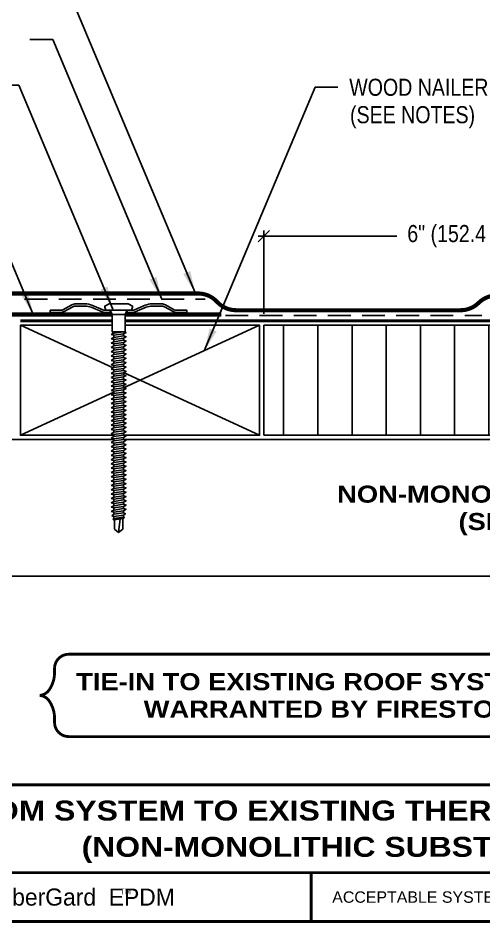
# Model space of a CAD drawing. Header units: inches. Extents: x 99.4 to 119.5, y -159.4 to -142.7.
# Drawn here: x 106.31 to 111.42, y -158.31 to -148.38 of the extents above; entities that cross this region are included whole.
import ezdxf
from ezdxf.enums import TextEntityAlignment as Align

# ---------------------------------------------------------------- set-up
doc = ezdxf.new("R2010")
doc.units = ezdxf.units.IN
doc.header["$MEASUREMENT"] = 0
doc.linetypes.add('HIDDEN', pattern=[0.375, 0.25, -0.125])
doc.layers.get('0').update_dxf_attribs({"linetype": 'CONTINUOUS'})
doc.layers.get('DEFPOINTS').update_dxf_attribs({"linetype": 'CONTINUOUS'})
for name, color, linetype in [('FSBP-ACCESSORY-FIRESTONE', 7, 'CONTINUOUS'), ('FSBP-ADHESIVE', 1, 'HIDDEN'), ('FSBP-ANNO-NOTE', 7, 'CONTINUOUS'), ('FSBP-INSULATION', 7, 'CONTINUOUS'), ('FSBP-MEMBRANE', 7, 'CONTINUOUS'), ('FSBP-SUBSTRATE-GENERIC', 9, 'CONTINUOUS'), ('FSBP-TTLB', 7, 'CONTINUOUS'), ('FSBP-TTLB-TEXT', 7, 'CONTINUOUS'), ('FSBP-WOOD', 7, 'CONTINUOUS')]:
    doc.layers.add(name, color=color, linetype=linetype)
doc.styles.add('FSBP_ARIAL', font='arial.ttf')
doc.styles.add('FSBP_ARIAL_BOLD', font='')
doc.styles.add('FSBP_ARIAL_NAR', font='ARIALN.TTF')
doc.styles.add('FSBP_BANKGOTHIC', font='bgothm.ttf')
doc.styles.get('FSBP_ARIAL_BOLD').set_extended_font_data('Arial Black')
doc.dimstyles.new('FSBP-DIM', dxfattribs={"dimtxt": 0.1875, "dimasz": 0.125, "dimexe": 0.0625, "dimexo": 0.125, "dimgap": 0.125, "dimtad": 0, "dimdec": 0, "dimzin": 1, "dimdsep": 46, "dimlunit": 4, "dimtxsty": 'FSBP_ARIAL_NAR', "dimblk": 'OBLIQUE', "dimcen": 0.09375, "dimdle": 0.0625, "dimclrd": 256, "dimclre": 256, "dimclrt": 256, "dimadec": 0, "dimazin": 0, "dimtfac": 1, "dimtdec": 0, "dimtmove": 1, "dimatfit": 3, "dimfxl": 0, "dimtolj": 1, "dimtzin": 0, "dimlwd": -1, "dimlwe": -1, "dimarcsym": 0})
doc.dimstyles.new('FSBP-LEADER', dxfattribs={"dimtxt": 0.1875, "dimasz": 0.25, "dimexe": 0.0625, "dimexo": 0.125, "dimgap": 0.125, "dimtad": 0, "dimtih": 1, "dimtoh": 1, "dimdec": 4, "dimzin": 0, "dimdsep": 46, "dimlunit": 4, "dimtxsty": 'FSBP_ARIAL_NAR', "dimcen": 0.09375, "dimclrd": 256, "dimclre": 256, "dimclrt": 256, "dimadec": 0, "dimazin": 0, "dimtfac": 1, "dimtdec": 4, "dimtofl": 0, "dimtmove": 0, "dimatfit": 3, "dimfxl": 0, "dimtolj": 1, "dimtzin": 0, "dimlwd": -1, "dimlwe": -1, "dimarcsym": 0})

# ---------------------------------------------------------------- blocks, each defined once
blk = doc.blocks.new('TTLB-EPDM_2')
at = {"layer": 'FSBP-TTLB', "const_width": 0.03125}
for points in [[(0, 0), (0, -1.5), (20, -1.5), (20, 0), (0, 0)], [(4.825208527206769, -0.9643749050531198), (15.84028770518938, -0.9643749050531198)]]:
    blk.add_lwpolyline(points, dxfattribs=at)
at = {"layer": 'FSBP-TTLB-TEXT', "const_width": 0.03125}
blk.add_lwpolyline([(10.06152282927678, -0.9643749050531198), (10.06152282927678, -1.5)], dxfattribs=at)
at = {"layer": 'FSBP-TTLB-TEXT', "style": 'FSBP_BANKGOTHIC'}
for s, height, p in [('RubberGard  EPDM', 0.1875, (7.443365678241776, -1.23218745252656)), ('TM', 0.0625, (8.023397742165457, -1.169706269210366))]:
    blk.add_text(s, height=height, dxfattribs=at).set_placement(p, align=Align.MIDDLE_CENTER)
at = {"layer": 'FSBP-TTLB-TEXT', "style": 'FSBP_ARIAL'}
blk.add_text('ACCEPTABLE SYSTEMS:', height=0.125, dxfattribs=at).set_placement((10.29281281591562, -1.23218745252656), align=Align.MIDDLE_LEFT)
at = {"layer": 'FSBP-TTLB-TEXT'}
for tag, height, style, p in [('MAXIMUM_WARRANTY', 0.1875, 'FSBP_ARIAL_BOLD', (18.03987100774941, 0.2240244307510579)), ('ACCPT_SYSTEMS', 0.21875, 'FSBP_ARIAL', (12.49438170418193, -1.23218745252656))]:
    blk.add_attdef(tag, text='', height=height, dxfattribs=dict(at, style=style)).set_placement(p, align=Align.MIDDLE_LEFT)
for tag, height, style, p in [('DETAIL_DESCP_LINE_1', 0.21875, 'FSBP_ARIAL_BOLD', (10.33118450231211, -0.2831249841755152)), ('DETAIL_DESCP_LINE_2', 0.21875, 'FSBP_ARIAL_BOLD', (10.33118450231211, -0.6812499208775904)), ('ISSUE_REV_DATE', 0.21875, 'FSBP_ARIAL', (16.84069633627263, -0.7282559425942452)), ('DETAIL_NUMBER', 0.4375, 'FSBP_ARIAL', (18.91941590748775, -0.8931630692489421))]:
    blk.add_attdef(tag, text='', height=height, dxfattribs=dict(at, style=style)).set_placement(p, align=Align.MIDDLE_CENTER)
blk = doc.blocks.new('FSBP_AP_FASTENER_01')
at = {"layer": 'FSBP-ACCESSORY-FIRESTONE'}
for p, q in [((-0.125, 0.04849224421338505), (-0.09375, -0.01400775578661495)), ((0.09375, -0.01400775578661495), (0.125, 0.04849224421338505)), ((-0.09375, -0.01400775578661495), (-0.09375, -0.264007755786615)), ((-0.09375, -0.01400775578661495), (0.09375, -0.01400775578661495)), ((0.09375, -0.01400775578661495), (0.09375, -0.264007755786615)), ((-0.09375, -0.264007755786615), (-0.0703125, -0.2840970415008996)), ((-0.0703125, -0.3156643085181585), (-0.0703125, -0.3472315755354103)), ((-0.0703125, -0.3787988425526763), (-0.0703125, -0.410366109569928)), ((0.0703125, -0.2955750228038667), (0.0703125, -0.3271422898211327)), ((0.0703125, -0.3587095568383845), (0.0703125, -0.3902768238556433)), ((-0.0703125, -0.4419333765871798), (-0.0703125, -0.4735006436044458)), ((-0.0703125, -0.5050679106216975), (-0.0703125, -0.5366351776389564)), ((0.0703125, -0.4218440908729022), (0.0703125, -0.453411357890154)), ((0.0703125, -0.4849786249074128), (0.0703125, -0.5165458919246717)), ((-0.0703125, -0.5682024446562153), (-0.0703125, -0.599769711673467)), ((-0.0703125, -0.631336978690733), (-0.0703125, -0.6629042457079848)), ((0.0703125, -0.5481131589419235), (0.0703125, -0.5796804259591894)), ((0.0703125, -0.6112476929764412), (0.0703125, -0.6428149599937001)), ((-0.0703125, -0.6944715127252366), (-0.0703125, -0.7260387797425025)), ((-0.0703125, -0.7576060467597543), (-0.0703125, -0.7891733137770132)), ((0.0703125, -0.674382227010959), (0.0703125, -0.7059494940282107)), ((0.0703125, -0.7375167610454696), (0.0703125, -0.7690840280627285)), ((-0.0703125, -0.820740580794272), (-0.0703125, -0.8523078478115238)), ((-0.0703125, -0.8838751148287898), (-0.0703125, -0.9154423818460415)), ((0.0703125, -0.8006512950799802), (0.0703125, -0.8322185620972462)), ((0.0703125, -0.863785829114498), (0.0703125, -0.8953530961317568)), ((-0.0703125, -0.9470096488632933), (-0.0703125, -0.9785769158805593)), ((-0.0703125, -1.010144182897811), (-0.0703125, -1.04171144991507)), ((0.0703125, -0.9269203631490157), (0.0703125, -0.9584876301662675)), ((0.0703125, -0.9900548971835264), (0.0703125, -1.021622164200785)), ((0.0703125, -1.053189431218037), (0.0703125, -1.084756698235303)), ((-0.0703125, -1.073278716932329), (-0.0703125, -1.104845983949581)), ((-0.0703125, -1.136413250966847), (-0.0703125, -1.167980517984098)), ((0.0703125, -1.116323965252555), (0.0703125, -1.147891232269814)), ((0.0703125, -1.179458499287072), (0.0703125, -1.211025766304324)), ((-0.0703125, -1.19954778500135), (-0.0703125, -1.231115052018616)), ((-0.0703125, -1.262682319035868), (-0.0703125, -1.294249586053127)), ((0.0703125, -1.242593033321583), (0.0703125, -1.274160300338842)), ((0.0703125, -1.305727567356094), (0.0703125, -1.33729483437336)), ((-0.0703125, -1.325816853070386), (-0.0703125, -1.357384120087637)), ((-0.0703125, -1.388951387104903), (-0.0703125, -1.420518654122155)), ((-0.0703125, -1.452085921139407), (-0.0703125, -1.483653188156673)), ((0.0703125, -1.368862101390611), (0.0703125, -1.40042936840787)), ((0.0703125, -1.431996635425129), (0.0703125, -1.463563902442381)), ((-0.0703125, -1.515220455173925), (-0.0703125, -1.546787722191183)), ((-0.0703125, -1.578354989208442), (-0.0703125, -1.609922256225694)), ((0.0703125, -1.49513116945964), (0.0703125, -1.526698436476899)), ((0.0703125, -1.558265703494151), (0.0703125, -1.589832970511416)), ((-0.0703125, -1.64148952324296), (-0.0703125, -1.673056790260212)), ((-0.0703125, -1.704624057277464), (-0.0703125, -1.73619132429473)), ((0.0703125, -1.621400237528668), (0.0703125, -1.652967504545927)), ((0.0703125, -1.684534771563186), (0.0703125, -1.716102038580438)), ((-0.0703125, -1.767758591311981), (-0.0703125, -1.79932585832924)), ((-0.0703125, -1.830893125346499), (-0.0703125, -1.862460392363751)), ((0.0703125, -1.747669305597697), (0.0703125, -1.779236572614955)), ((0.0703125, -1.810803839632207), (0.0703125, -1.842371106649473)), ((-0.0703125, -1.894027659381017), (-0.0703125, -1.925594926398269)), ((-0.0703125, -1.95716219341552), (-0.0703125, -1.988729460432786)), ((0.0703125, -1.873938373666725), (0.0703125, -1.905505640683984)), ((0.0703125, -1.937072907701243), (0.0703125, -1.968640174718495)), ((-0.0703125, -2.020296727450038), (-0.0703125, -2.051863994467297)), ((-0.0703125, -2.083431261484556), (-0.0703125, -2.114998528501808)), ((0.0703125, -2.000207441735753), (0.0703125, -2.031774708753012)), ((0.0703125, -2.063341975770264), (0.0703125, -2.09490924278753)), ((-0.0703125, -2.146565795519074), (-0.0703125, -2.178133062536325)), ((-0.0703125, -2.209700329553577), (-0.0703125, -2.241267596570843)), ((0.0703125, -2.126476509804782), (0.0703125, -2.158043776822041)), ((0.0703125, -2.189611043839299), (0.0703125, -2.221178310856551)), ((-0.0703125, -2.272834863588095), (-0.0703125, -2.304402130605354)), ((-0.0703125, -2.335969397622613), (-0.0703125, -2.367536664639864)), ((0.0703125, -2.25274557787381), (0.0703125, -2.284312844891069)), ((0.0703125, -2.315880111908321), (0.0703125, -2.347447378925587)), ((0.0703125, -2.379014645942839), (0.0703125, -2.410581912960097)), ((-0.0703125, -2.39910393165713), (-0.0703125, -2.430671198674382)), ((-0.0703125, -2.462238465691634), (-0.0703125, -2.4938057327089)), ((0.0703125, -2.442149179977356), (0.0703125, -2.473716446994608)), ((0.0703125, -2.505283714011867), (0.0703125, -2.536850981029126)), ((-0.0703125, -2.525372999726152), (-0.0703125, -2.55694026674341)), ((-0.0703125, -2.588507533760669), (-0.0703125, -2.620074800777921)), ((0.0703125, -2.568418248046378), (0.0703125, -2.599985515063644)), ((0.0703125, -2.631552782080895), (0.0703125, -2.663120049098154)), ((-0.0703125, -2.651642067795187), (-0.0703125, -2.683209334812439)), ((-0.0703125, -2.714776601829691), (-0.0703125, -2.746343868846957)), ((-0.0703125, -2.777911135864208), (-0.0703125, -2.809478402881467)), ((0.0703125, -2.694687316115413), (0.0703125, -2.726254583132665)), ((0.0703125, -2.757821850149924), (0.0703125, -2.789389117167183)), ((-0.0703125, -2.841045669898726), (-0.0703125, -2.872612936915978)), ((-0.0703125, -2.904180203933244), (-0.0703125, -2.935747470950496)), ((0.0703125, -2.820956384184434), (0.0703125, -2.8525236512017)), ((0.0703125, -2.884090918218952), (0.0703125, -2.915658185236211)), ((-0.0703125, -2.967314737967747), (-0.0703125, -2.998882004985013)), ((-0.0625, -3.154632755786622), (-0.0625, -3.013549567065063)), ((0, -3.201507755786615), (0.02460623630038583, -3.00110581902215)), ((0.0625, -3.154632755786601), (0.0625, -2.995692424207924)), ((0.0703125, -2.94722545225347), (0.0703125, -2.978792719270722)), ((0, -3.201507755786615), (-0.06250000000001421, -3.154632755786615)), ((0.0625, -3.154632755786615), (0, -3.201507755786615))]:
    blk.add_line(p, q, dxfattribs=at)
blk.add_lwpolyline([(0.1875, 0.04849224421338505, 0.1250000000000271), (0.203125, 0.110992244213385), (0.140625, 0.142242244213385), (-0.140625, 0.142242244213385), (-0.203125, 0.110992244213385, 0.1250000000000271), (-0.1875, 0.04849224421338505)], format="xyb", close=True, dxfattribs=at)
for points in [[(-0.109375, -0.3054610321523867), (-0.0703125, -0.2840970415008996), (0.0703125, -0.264007755786615), (0.109375, -0.2742110321523867), (0.0703125, -0.2955750228038667), (-0.0703125, -0.3156643085181585)], [(-0.109375, -0.3685955661869045), (-0.0703125, -0.3472315755354103), (0.0703125, -0.3271422898211327), (0.109375, -0.3373455661869045), (0.0703125, -0.3587095568383845), (-0.0703125, -0.3787988425526763)], [(-0.109375, -0.431730100221408), (-0.0703125, -0.410366109569928), (0.0703125, -0.3902768238556433), (0.109375, -0.400480100221408), (0.0703125, -0.4218440908729022), (-0.0703125, -0.4419333765871798)], [(-0.109375, -0.4948646342559258), (-0.0703125, -0.4735006436044458), (0.0703125, -0.453411357890154), (0.109375, -0.4636146342559258), (0.0703125, -0.4849786249074128), (-0.0703125, -0.5050679106216975)], [(-0.109375, -0.5579991682904435), (-0.0703125, -0.5366351776389564), (0.0703125, -0.5165458919246717), (0.109375, -0.5267491682904435), (0.0703125, -0.5481131589419235), (-0.0703125, -0.5682024446562153)], [(-0.109375, -0.6211337023249612), (-0.0703125, -0.599769711673467), (0.0703125, -0.5796804259591894), (0.109375, -0.5898837023249612), (0.0703125, -0.6112476929764412), (-0.0703125, -0.631336978690733)], [(-0.109375, -0.6842682363594648), (-0.0703125, -0.6629042457079848), (0.0703125, -0.6428149599937001), (0.109375, -0.6530182363594648), (0.0703125, -0.674382227010959), (-0.0703125, -0.6944715127252366)], [(-0.109375, -0.7474027703939825), (-0.0703125, -0.7260387797425025), (0.0703125, -0.7059494940282107), (0.109375, -0.7161527703939825), (0.0703125, -0.7375167610454696), (-0.0703125, -0.7576060467597543)], [(-0.109375, -0.8105373044285002), (-0.0703125, -0.7891733137770132), (0.0703125, -0.7690840280627285), (0.109375, -0.7792873044285002), (0.0703125, -0.8006512950799802), (-0.0703125, -0.820740580794272)], [(-0.109375, -0.873671838463018), (-0.0703125, -0.8523078478115238), (0.0703125, -0.8322185620972462), (0.109375, -0.842421838463018), (0.0703125, -0.863785829114498), (-0.0703125, -0.8838751148287898)], [(-0.109375, -0.9368063724975215), (-0.0703125, -0.9154423818460415), (0.0703125, -0.8953530961317568), (0.109375, -0.9055563724975215), (0.0703125, -0.9269203631490157), (-0.0703125, -0.9470096488632933)], [(-0.109375, -0.9999409065320393), (-0.0703125, -0.9785769158805593), (0.0703125, -0.9584876301662675), (0.109375, -0.9686909065320393), (0.0703125, -0.9900548971835264), (-0.0703125, -1.010144182897811)], [(-0.109375, -1.063075440566557), (-0.0703125, -1.04171144991507), (0.0703125, -1.021622164200785), (0.109375, -1.031825440566557), (0.0703125, -1.053189431218037), (-0.0703125, -1.073278716932329)], [(-0.109375, -1.126209974601075), (-0.0703125, -1.104845983949581), (0.0703125, -1.084756698235303), (0.109375, -1.094959974601075), (0.0703125, -1.116323965252555), (-0.0703125, -1.136413250966847)], [(-0.109375, -1.189344508635578), (-0.0703125, -1.167980517984098), (0.0703125, -1.147891232269814), (0.109375, -1.158094508635578), (0.0703125, -1.179458499287072), (-0.0703125, -1.19954778500135)], [(-0.109375, -1.252479042670096), (-0.0703125, -1.231115052018616), (0.0703125, -1.211025766304324), (0.109375, -1.221229042670096), (0.0703125, -1.242593033321583), (-0.0703125, -1.262682319035868)], [(-0.109375, -1.315613576704614), (-0.0703125, -1.294249586053127), (0.0703125, -1.274160300338842), (0.109375, -1.284363576704614), (0.0703125, -1.305727567356094), (-0.0703125, -1.325816853070386)], [(-0.109375, -1.378748110739132), (-0.0703125, -1.357384120087637), (0.0703125, -1.33729483437336), (0.109375, -1.347498110739132), (0.0703125, -1.368862101390611), (-0.0703125, -1.388951387104903)], [(-0.109375, -1.441882644773635), (-0.0703125, -1.420518654122155), (0.0703125, -1.40042936840787), (0.109375, -1.410632644773635), (0.0703125, -1.431996635425129), (-0.0703125, -1.452085921139407)], [(-0.109375, -1.505017178808153), (-0.0703125, -1.483653188156673), (0.0703125, -1.463563902442381), (0.109375, -1.473767178808153), (0.0703125, -1.49513116945964), (-0.0703125, -1.515220455173925)], [(-0.109375, -1.568151712842671), (-0.0703125, -1.546787722191183), (0.0703125, -1.526698436476899), (0.109375, -1.536901712842671), (0.0703125, -1.558265703494151), (-0.0703125, -1.578354989208442)], [(-0.109375, -1.631286246877188), (-0.0703125, -1.609922256225694), (0.0703125, -1.589832970511416), (0.109375, -1.600036246877188), (0.0703125, -1.621400237528668), (-0.0703125, -1.64148952324296)], [(-0.109375, -1.694420780911692), (-0.0703125, -1.673056790260212), (0.0703125, -1.652967504545927), (0.109375, -1.663170780911692), (0.0703125, -1.684534771563186), (-0.0703125, -1.704624057277464)], [(-0.109375, -1.75755531494621), (-0.0703125, -1.73619132429473), (0.0703125, -1.716102038580438), (0.109375, -1.72630531494621), (0.0703125, -1.747669305597697), (-0.0703125, -1.767758591311981)], [(-0.109375, -1.820689848980727), (-0.0703125, -1.79932585832924), (0.0703125, -1.779236572614955), (0.109375, -1.789439848980727), (0.0703125, -1.810803839632207), (-0.0703125, -1.830893125346499)], [(-0.109375, -1.883824383015245), (-0.0703125, -1.862460392363751), (0.0703125, -1.842371106649473), (0.109375, -1.852574383015245), (0.0703125, -1.873938373666725), (-0.0703125, -1.894027659381017)], [(-0.109375, -1.946958917049749), (-0.0703125, -1.925594926398269), (0.0703125, -1.905505640683984), (0.109375, -1.915708917049749), (0.0703125, -1.937072907701243), (-0.0703125, -1.95716219341552)], [(-0.109375, -2.010093451084266), (-0.0703125, -1.988729460432786), (0.0703125, -1.968640174718495), (0.109375, -1.978843451084266), (0.0703125, -2.000207441735753), (-0.0703125, -2.020296727450038)], [(-0.109375, -2.073227985118784), (-0.0703125, -2.051863994467297), (0.0703125, -2.031774708753012), (0.109375, -2.041977985118784), (0.0703125, -2.063341975770264), (-0.0703125, -2.083431261484556)], [(-0.109375, -2.136362519153302), (-0.0703125, -2.114998528501808), (0.0703125, -2.09490924278753), (0.109375, -2.105112519153302), (0.0703125, -2.126476509804782), (-0.0703125, -2.146565795519074)], [(-0.109375, -2.199497053187805), (-0.0703125, -2.178133062536325), (0.0703125, -2.158043776822041), (0.109375, -2.168247053187805), (0.0703125, -2.189611043839299), (-0.0703125, -2.209700329553577)], [(-0.109375, -2.262631587222323), (-0.0703125, -2.241267596570843), (0.0703125, -2.221178310856551), (0.109375, -2.231381587222323), (0.0703125, -2.25274557787381), (-0.0703125, -2.272834863588095)], [(-0.109375, -2.325766121256841), (-0.0703125, -2.304402130605354), (0.0703125, -2.284312844891069), (0.109375, -2.294516121256841), (0.0703125, -2.315880111908321), (-0.0703125, -2.335969397622613)], [(-0.109375, -2.388900655291359), (-0.0703125, -2.367536664639864), (0.0703125, -2.347447378925587), (0.109375, -2.357650655291359), (0.0703125, -2.379014645942839), (-0.0703125, -2.39910393165713)], [(-0.109375, -2.452035189325862), (-0.0703125, -2.430671198674382), (0.0703125, -2.410581912960097), (0.109375, -2.420785189325862), (0.0703125, -2.442149179977356), (-0.0703125, -2.462238465691634)], [(-0.109375, -2.51516972336038), (-0.0703125, -2.4938057327089), (0.0703125, -2.473716446994608), (0.109375, -2.48391972336038), (0.0703125, -2.505283714011867), (-0.0703125, -2.525372999726152)], [(-0.109375, -2.578304257394898), (-0.0703125, -2.55694026674341), (0.0703125, -2.536850981029126), (0.109375, -2.547054257394898), (0.0703125, -2.568418248046378), (-0.0703125, -2.588507533760669)], [(-0.109375, -2.641438791429415), (-0.0703125, -2.620074800777921), (0.0703125, -2.599985515063644), (0.109375, -2.610188791429415), (0.0703125, -2.631552782080895), (-0.0703125, -2.651642067795187)], [(-0.109375, -2.704573325463919), (-0.0703125, -2.683209334812439), (0.0703125, -2.663120049098154), (0.109375, -2.673323325463919), (0.0703125, -2.694687316115413), (-0.0703125, -2.714776601829691)], [(-0.109375, -2.767707859498437), (-0.0703125, -2.746343868846957), (0.0703125, -2.726254583132665), (0.109375, -2.736457859498437), (0.0703125, -2.757821850149924), (-0.0703125, -2.777911135864208)], [(-0.109375, -2.830842393532954), (-0.0703125, -2.809478402881467), (0.0703125, -2.789389117167183), (0.109375, -2.799592393532954), (0.0703125, -2.820956384184434), (-0.0703125, -2.841045669898726)], [(-0.109375, -2.893976927567472), (-0.0703125, -2.872612936915978), (0.0703125, -2.8525236512017), (0.109375, -2.862726927567472), (0.0703125, -2.884090918218952), (-0.0703125, -2.904180203933244)], [(-0.099609375, -2.955716372316267), (-0.0703125, -2.935747470950496), (0.0703125, -2.915658185236211), (0.099609375, -2.927256550887698), (0.0703125, -2.94722545225347), (-0.0703125, -2.967314737967747)], [(-0.0849609375, -3.008866455667892), (-0.0703125, -2.998882004985013), (0.0703125, -2.978792719270722), (0.0849609375, -2.984591902096462), (0.0703125, -2.994576352779355), (-0.0703125, -3.014665638493632)]]:
    blk.add_lwpolyline(points, close=True, dxfattribs=at)
blk.add_lwpolyline([(-0.09375, -0.264007755786615), (0.09375, -0.264007755786615)], dxfattribs=at)
blk = doc.blocks.new('FSBP_AP_FASTENER_W_2inPLATE_1')
blk.add_line((-0.125, 0.03125), (0.125, 0.03125))
at = {"layer": 'FSBP-ACCESSORY-FIRESTONE'}
for p, q in [((-0.125, 0), (-0.109375, 0)), ((0.125, 0), (0.1093749999999858, 0))]:
    blk.add_line(p, q, dxfattribs=at)
for points in [[(-1, 0), (-0.8440621258972953, 0, 0.125489241710454), (-0.7991697386460004, 0.01144729003925704), (-0.6692681354566616, 0.08230270996074296, -0.1254892417105026), (-0.6243757482053525, 0.09375), (-0.4888144254886129, 0.09375, -0.1015700823222099), (-0.4026445789244235, 0.07606297531646078), (-0.24285132786963, 0.007580153435810644, 0.1015700823222143), (-0.2059213936278326, 0), (-0.125, 0), (-0.125, 0.03125), (-0.2059213936278326, 0.03125, -0.1015700823222341), (-0.2305413497890356, 0.03630343562389271), (-0.3903346008438291, 0.1047862575045144, 0.1015700823222067), (-0.4888144254886129, 0.125), (-0.6243757482053525, 0.125, 0.1254892417105185), (-0.6842322645404408, 0.109736946614305), (-0.8141338677297654, 0.0388815266928475, -0.1254892417104541), (-0.8440621258972953, 0.03125), (-1, 0.03125)], [(1, 0), (0.8440621258972953, 0, -0.125489241710454), (0.7991697386460004, 0.01144729003925704), (0.6692681354566616, 0.08230270996074296, 0.1254892417105026), (0.6243757482053525, 0.09375), (0.4888144254886129, 0.09375, 0.1015700823222099), (0.4026445789244235, 0.07606297531646078), (0.24285132786963, 0.007580153435810644, -0.1015700823222143), (0.2059213936278326, 0), (0.125, 0), (0.125, 0.03125), (0.2059213936278326, 0.03125, 0.1015700823222341), (0.2305413497890356, 0.03630343562389271), (0.3903346008438291, 0.1047862575045144, -0.1015700823222067), (0.4888144254886129, 0.125), (0.6243757482053525, 0.125, -0.1254892417105185), (0.6842322645404408, 0.109736946614305), (0.8141338677297654, 0.0388815266928475, 0.1254892417104541), (0.8440621258972953, 0.03125), (1, 0.03125)]]:
    blk.add_lwpolyline(points, format="xyb", close=True, dxfattribs=at)
blk.add_blockref('FSBP_AP_FASTENER_01', (0, -0.01724224421337794), dxfattribs=at)
blk = doc.blocks.new('_OBLIQUE')
at = {"color": 0, "linetype": 'ByBlock'}
blk.add_line((-0.5, -0.5), (0.5, 0.5), dxfattribs=at)
blk = doc.blocks.new('*D4')
at = {"layer": 'DEFPOINTS', "color": 0}
for p in [(109.0056646825249, -150.7762442549531), (113.5056646825253, -151.4272820344853), (109.0056646825249, -151.7522227435716)]:
    blk.add_point(p, dxfattribs=at)
at = {"layer": 'FSBP-ANNO-NOTE'}
for p, q in [((108.9431646825249, -150.7762442549531), (110.4642467084459, -150.7762442549531)), ((109.0056646825249, -151.6272227435716), (109.0056646825249, -150.7137442549531)), ((113.5681646825253, -150.7762442549531), (112.0470826566042, -150.7762442549531)), ((113.5056646825253, -151.3022820344853), (113.5056646825253, -150.7137442549531))]:
    blk.add_line(p, q, dxfattribs=at)
at = {"layer": 'FSBP-ANNO-NOTE', "xscale": 0.125, "yscale": 0.125, "zscale": 0.125, "rotation": 180}
blk.add_blockref('_OBLIQUE', (109.0056646825249, -150.7762442549531), dxfattribs=at)
at = {"layer": 'FSBP-ANNO-NOTE', "xscale": 0.125, "yscale": 0.125, "zscale": 0.125}
blk.add_blockref('_OBLIQUE', (113.5056646825253, -150.7762442549531), dxfattribs=at)
at = {"layer": 'FSBP-ANNO-NOTE', "insert": (111.2556646825251, -150.7762442549531), "char_height": 0.1875, "attachment_point": 5, "style": 'FSBP_ARIAL_NAR'}
blk.add_mtext('\\A1;6" (152.4 mm)', dxfattribs=at)

msp = doc.modelspace()

# ---------------------------------------------------------------- hatches: boundary and pattern name
at = {"layer": 'FSBP-INSULATION'}
h = msp.add_hatch(dxfattribs=at)
h.set_pattern_fill('LINE', color=256, scale=3, angle=90, style=0)
h.set_pattern_definition([(90, (-66.6527223092857, -35.02110395251782), (-0.375, 2.296136913416957e-17), [])])
h.paths.add_polyline_path([(106.286914682525, -151.7531602435711), (100.4576234404134, -151.753160243571), (100.4576234404134, -152.3566758685712), (100.6451234404135, -152.424920287496), (100.4576234404134, -152.493164706421), (100.4576234404135, -152.960191493571), (106.2869146825253, -152.9601914935711)])
h.paths.add_polyline_path([(109.0056646825253, -151.7531602435716), (109.0056646825252, -152.9601914935711), (117.3417107672107, -152.9601914935711), (117.3417107672107, -152.3566758685711), (117.1542107672107, -152.2884314496462), (117.3417107672107, -152.2201870307212), (117.3417107672105, -151.7531602435716)])
h.paths.add_polyline_path([(101.8185172628721, -152.5021290575206), (104.4932060418626, -152.5021290575206), (104.4932060418626, -152.2110947805765), (101.8185172628721, -152.2110947805765)], flags=24)
h.paths.add_polyline_path([(111.3826945879543, -152.5021290575209), (113.8308741582135, -152.5021290575209), (113.8308741582135, -152.2110947805768), (111.3826945879543, -152.2110947805768)], flags=24)

# ---------------------------------------------------------------- linework, layer by layer
at = {"layer": 'FSBP-ADHESIVE'}
for p, q in [((106.380664682525, -151.4680057834952), (108.3606052643492, -151.4680057834953)), ((108.583789682525, -151.6476914935711), (111.3962896825253, -151.6476914935711))]:
    msp.add_line(p, q, dxfattribs=at)
at = {"layer": 'FSBP-ANNO-NOTE', "const_width": 0.03125}
msp.add_lwpolyline([(106.7087677840732, -155.5755732069488), (106.7087677840732, -155.5194590509659, -0.4142135623730565), (106.8650177840732, -155.363209050966), (112.8549411285409, -155.363209050966, -0.4142135623730944), (113.0111911285409, -155.5194590509659), (113.0111911285409, -155.5755732069488, 0.1409083258157957), (113.0696387547284, -155.7537142570517, 0.2244532195272858), (113.1737021724413, -155.8149952971486, 0.2244532195272858), (113.0696387547284, -155.8762763372454, 0.1409083258157939), (113.0111911285409, -156.0544173873484), (113.0111911285409, -156.1105315433313, -0.414213562373095), (112.8549411285409, -156.2667815433313), (106.8650177840732, -156.2667815433313, -0.4142135623730553), (106.7087677840732, -156.1105315433313), (106.7087677840732, -156.0544173873484, 0.1409083258157957), (106.6503201578858, -155.8762763372454, 0.2244532195272858), (106.5462567401729, -155.8149952971486, 0.2244532195272858), (106.6503201578858, -155.7537142570517, 0.1409083258157939)], format="xyb", close=True, dxfattribs=at)
at = {"layer": 'FSBP-INSULATION'}
for p, q in [((109.0056646825253, -151.7531602435716), (109.0056646825253, -152.9601914935711)), ((109.0056646825253, -151.7531602435716), (117.3417107672105, -151.7531602435716)), ((109.0056646825253, -152.9601914935711), (117.3417107672105, -152.9601914935711))]:
    msp.add_line(p, q, dxfattribs=at)
at = {"layer": 'FSBP-MEMBRANE', "const_width": 0.045}
msp.add_lwpolyline([(113.5056646825253, -151.4272820344853), (111.5596622469427, -151.4272820344853, 0.1989123673797129), (111.3607884647338, -151.5096582522766), (111.3637251912307, -151.5067215257798, -0.1989123673797007), (111.164851409022, -151.5890977435711), (108.7002872469425, -151.5890977435711, -0.1989123673796491), (108.5014134647336, -151.5067215257799), (108.4824159003165, -151.4877239613625, 0.1989123673796531), (108.2835421181076, -151.4053477435713), (104.192244768415, -151.4053477435711, 0.2049186113516271), (103.9216021825251, -151.5211289935711, -0.204918611351631), (103.6509595966352, -151.6369102435712), (100.4576234404135, -151.6369102435712)], format="xyb", dxfattribs=at)
at = {"layer": 'FSBP-MEMBRANE'}
for points, const_width in [([(107.3411334325251, -151.6359727435711), (104.036914682525, -151.6359727435711)], 0.045), ([(108.536914682525, -151.6359727435711), (107.482695932525, -151.6359727435711)], 0.045), ([(106.333789682525, -151.7062852435711), (107.341602182525, -151.7062852435711)], 0.03375), ([(107.482227182525, -151.7062852435711), (117.3417107672105, -151.706285243571)], 0.03375)]:
    msp.add_lwpolyline(points, dxfattribs=dict(at, const_width=const_width))
at = {"layer": 'FSBP-SUBSTRATE-GENERIC'}
for p, q in [((100.4576234404134, -153.007066493571), (107.359180307525, -153.0070664935711)), ((107.464649057525, -153.0070664935711), (117.3417107672107, -153.007066493571)), ((117.3417107672108, -154.5070664935711), (100.4576234404134, -154.5070664935711))]:
    msp.add_line(p, q, dxfattribs=at)
at = {"layer": 'FSBP-WOOD'}
for p, q in [((106.333789682525, -151.753160243571), (107.3528505539258, -152.2217462692599)), ((108.9587896825253, -151.7531602435716), (107.4649627356119, -152.4400538843393)), ((107.4657319410051, -152.2736515499258), (108.9587896825246, -152.9601914935711)), ((107.359180307525, -152.4886949115399), (106.3337896825246, -152.9601914935711))]:
    msp.add_line(p, q, dxfattribs=at)
for points in [[(107.341602182525, -151.7531602435713), (106.333789682525, -151.7531602435711), (106.3337896825246, -152.9601914935711), (107.359180307525, -152.960191493571)], [(107.464649057525, -152.9601914935711), (108.9587896825246, -152.9601914935711), (108.9587896825253, -151.7531602435716), (107.482227182525, -151.7531602435713)]]:
    msp.add_lwpolyline(points, dxfattribs=at)

# ---------------------------------------------------------------- block references
ref = msp.add_blockref('TTLB-EPDM_2', (99.46270113045529, -156.7951417894166))
ref.add_attrib('DETAIL_DESCP_LINE_1', 'TIE-IN EPDM SYSTEM TO EXISTING THERMOPLASTIC SYSTEM', dxfattribs={"layer": 'FSBP-TTLB-TEXT', "height": 0.21875, "style": 'FSBP_ARIAL_BOLD'}).set_placement((109.7938856327674, -157.0782667735921), align=Align.MIDDLE_CENTER)
ref.add_attrib('DETAIL_DESCP_LINE_2', '(NON-MONOLITHIC SUBSTRATE)', dxfattribs={"layer": 'FSBP-TTLB-TEXT', "height": 0.21875, "style": 'FSBP_ARIAL_BOLD'}).set_placement((109.7938856327674, -157.4763917102941), align=Align.MIDDLE_CENTER)
at = {"layer": 'FSBP-ACCESSORY-FIRESTONE', "xscale": 0.75, "yscale": 0.75, "zscale": 0.75}
msp.add_blockref('FSBP_AP_FASTENER_W_2inPLATE_1', (107.411914682525, -151.613472743571), dxfattribs=at)

# ---------------------------------------------------------------- texts
at = {"layer": 'FSBP-ANNO-NOTE', "style": 'FSBP_ARIAL_NAR'}
for s, p in [('WOOD NAILER', (109.9421090625241, -149.143135070895)), ('(SEE NOTES)', (109.9508061975855, -149.443916320895))]:
    msp.add_text(s, height=0.1875, dxfattribs=at).set_placement(p, align=Align.MIDDLE_LEFT)
at = {"layer": 'FSBP-ANNO-NOTE', "style": 'FSBP_ARIAL_BOLD'}
for s, p in [('NON-MONOLITHIC SUBSTRATE', (112.0990127230601, -153.6066758685711)), ('(SEE NOTES)', (112.0990127230601, -153.9074571185711)), ('TIE-IN TO EXISTING ROOF SYSTEM NOT', (109.859979456307, -155.6646046721486)), ('WARRANTED BY FIRESTONE.', (109.859979456307, -155.9653859221486))]:
    msp.add_text(s, height=0.1875, dxfattribs=at).set_placement(p, align=Align.MIDDLE_CENTER)

# ---------------------------------------------------------------- dimensions: what is measured, and where the dimension line sits
at = {"layer": 'FSBP-ANNO-NOTE'}
dim = msp.add_linear_dim(base=(109.0056646825249, -150.7762442549531), p1=(113.5056646825253, -151.4272820344853), p2=(109.0056646825249, -151.7522227435716), angle=180, text='6" (152.4 mm)', dimstyle='FSBP-DIM', dxfattribs=at)
dim.commit()
dim.dimension.update_dxf_attribs({"geometry": '*D4', "text_midpoint": (111.2556646825251, -150.7762442549531)})

# ---------------------------------------------------------------- leaders
for points in [[(108.2560842733068, -151.4053477435713), (106.8759368364138, -148.120635070895), (106.6259368364138, -148.120635070895)], [(107.8850694968021, -151.4680057834953), (106.688681324537, -148.6206350708951), (106.438681324537, -148.6206350708951)], [(107.3485612505199, -151.5763697823195), (106.3167279349743, -149.1206350708951), (106.0667279349743, -149.1206350708951)], [(108.3516188460978, -152.035968119513), (109.5671090625241, -149.1431350708951), (109.8171090625241, -149.1431350708951)], [(106.4751674700088, -151.6359727435711), (105.8811373750346, -150.222197570895), (105.6311373750346, -150.222197570895)]]:
    msp.add_leader(points, dimstyle='FSBP-LEADER', dxfattribs=at)

doc.saveas('drawing.dxf')
